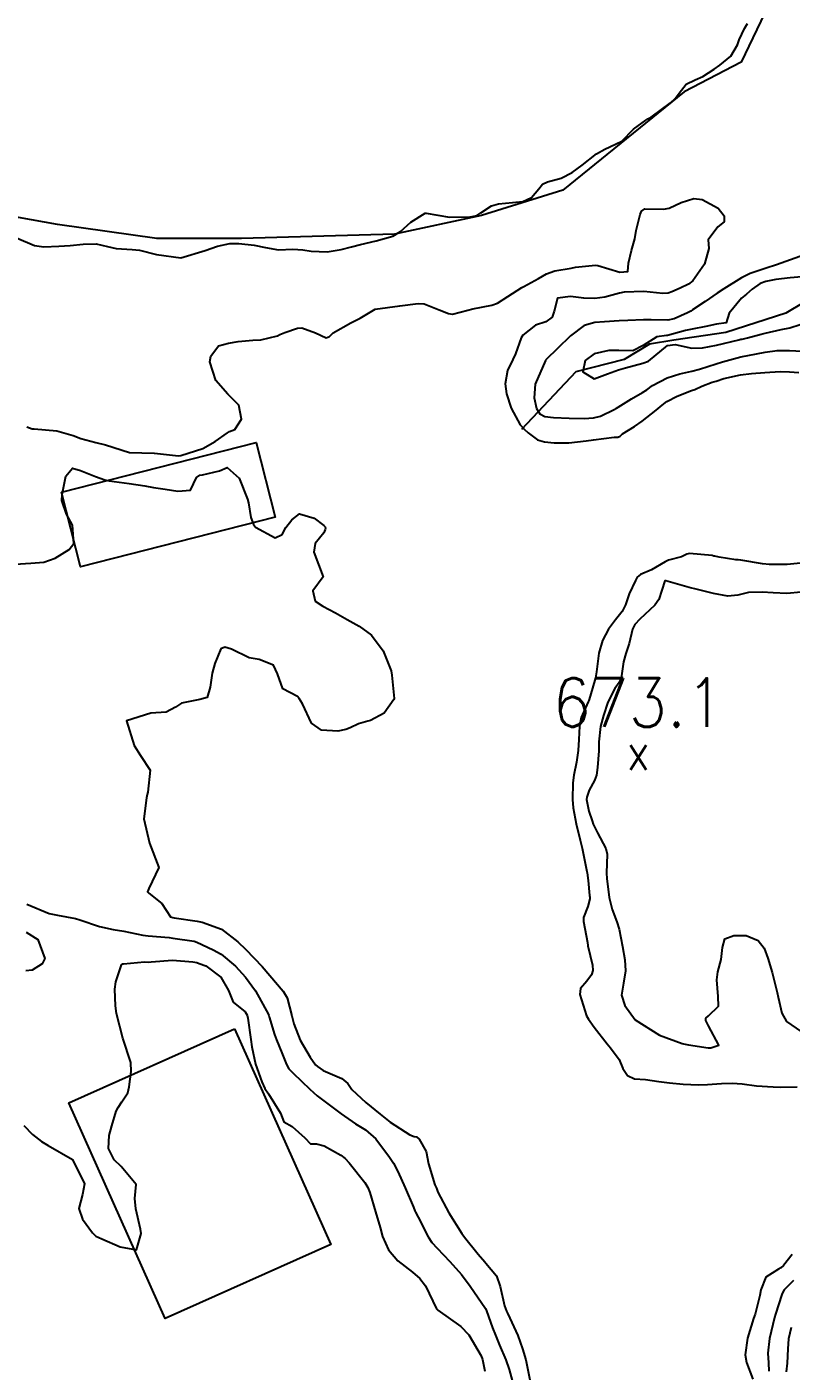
# Model space of a CAD drawing. Header units: metres. Extents: x 292545 to 299085, y 7450245 to 7463078.
# Drawn here: x 296442.8 to 296505.5, y 7454844.9 to 7454955.1 of the extents above; entities that cross this region are included whole.
import ezdxf
from ezdxf.enums import TextEntityAlignment as Align

# ---------------------------------------------------------------- set-up
doc = ezdxf.new("R2010")
doc.units = ezdxf.units.M
for name, color, linetype in [('Curvas de Nivel 1m', 11, 'Continuous'), ('Curvas de Nivel 5m', 15, 'Continuous'), ('Edificações', 30, 'Continuous'), ('Hidrografia', 140, 'Continuous'), ('Pontos Cotados', 45, 'Continuous')]:
    doc.layers.add(name, color=color, linetype=linetype)
doc.styles.add('Style-STANDARD', font='STANDARD.shx')

# ---------------------------------------------------------------- blocks, each defined once
blk = doc.blocks.new('ELVTXT_36')
at = {"layer": 'Pontos Cotados', "linetype": 'Continuous', "style": 'Style-STANDARD'}
for s, height, p in [('673.1', 4, (0, 4)), ('x', 3, (0, 0))]:
    blk.add_text(s, height=height, dxfattribs=at).set_placement(p, align=Align.MIDDLE_CENTER)

msp = doc.modelspace()

# ---------------------------------------------------------------- linework, layer by layer
at = {"layer": 'Curvas de Nivel 1m', "flags": 128}
for points, elevation in [([(296441.96, 7454937.79), (296443.44, 7454937.16), (296444.21, 7454937.05), (296445.44, 7454937.11), (296446.36, 7454937.18), (296447.44, 7454937.28), (296448.51, 7454937.3), (296449.44, 7454937.08), (296450.14, 7454936.91), (296451.44, 7454936.85), (296452.04, 7454936.79), (296453.44, 7454936.44), (296455.43, 7454936.15), (296457.44, 7454936.76), (296458.44, 7454937.11), (296459.45, 7454937.34), (296460.19, 7454937.34), (296461.44, 7454937.2), (296462.38, 7454937), (296463.44, 7454936.82), (296464.62, 7454936.86), (296465.44, 7454936.82), (296466.13, 7454936.71), (296467.44, 7454936.65), (296468.59, 7454936.84), (296469.44, 7454937.07), (296470.16, 7454937.26), (296471.45, 7454937.55), (296472.83, 7454937.94), (296473.46, 7454938.31), (296474.3, 7454939.08), (296475.47, 7454939.83), (296475.55, 7454939.83), (296477.47, 7454939.5), (296479.12, 7454939.52), (296479.47, 7454939.56), (296479.7, 7454939.63), (296480.03, 7454939.85), (296480.91, 7454940.41), (296481.48, 7454940.57), (296482.63, 7454940.68), (296483.49, 7454940.78), (296484.2, 7454941.1), (296484.78, 7454941.8), (296485.1, 7454942.2), (296485.51, 7454942.39), (296486.61, 7454942.69), (296487.52, 7454943.14), (296488.34, 7454943.76), (296489.53, 7454944.67), (296490.21, 7454945.06), (296491.54, 7454945.68), (296491.57, 7454945.69), (296491.59, 7454945.72), (296492.56, 7454946.71), (296493.57, 7454947.45), (296493.73, 7454947.54), (296494, 7454947.69), (296495.58, 7454948.86), (296496, 7454949.25), (296496.3, 7454949.66), (296496.86, 7454950.4), (296497.61, 7454950.76), (296498.23, 7454951.03), (296499.16, 7454951.63), (296499.63, 7454951.94), (296500.54, 7454952.7), (296501.08, 7454953.61), (296501.22, 7454954.04), (296501.66, 7454954.95), (296501.89, 7454955.37)], 674), ([(296506.57, 7454936.4), (296505.43, 7454935.99), (296504.27, 7454935.57), (296503.42, 7454935.32), (296502.13, 7454934.88), (296501.41, 7454934.53), (296499.96, 7454933.62), (296499.4, 7454933.25), (296498.44, 7454932.59), (296497.39, 7454931.89), (296497.24, 7454931.79), (296496.99, 7454931.65), (296495.88, 7454931.16), (296495.37, 7454931.06), (296494, 7454931.07), (296493.37, 7454931.07), (296492.08, 7454931.01), (296491.37, 7454930.98), (296490.18, 7454930.92), (296489.37, 7454930.85), (296488.51, 7454930.61), (296487.38, 7454929.77), (296487.35, 7454929.74), (296486.36, 7454928.76), (296485.37, 7454927.79), (296485.35, 7454927.77), (296485.33, 7454927.75), (296484.5, 7454925.8), (296484.41, 7454924.69), (296484.6, 7454923.8), (296484.86, 7454923.38), (296485.28, 7454923.16), (296485.99, 7454923.07), (296487.28, 7454923.01), (296488.52, 7454923), (296489.28, 7454923.04), (296489.84, 7454923.17), (296490.98, 7454923.72), (296491.16, 7454923.84), (296491.29, 7454923.92), (296492.4, 7454924.6), (296493.3, 7454925.12), (296493.65, 7454925.35), (296494.12, 7454925.69), (296495.32, 7454926.31), (296496.34, 7454926.64), (296497.33, 7454926.86), (296497.95, 7454927.02), (296499.33, 7454927.46), (296499.84, 7454927.62), (296501.34, 7454928.04), (296502.63, 7454928.3), (296503.34, 7454928.42), (296504.33, 7454928.55), (296505.34, 7454928.56), (296506.37, 7454928.51)], 674), ([(296506.34, 7454934.61), (296505.41, 7454934.52), (296504.23, 7454934.38), (296503.41, 7454934.21), (296502.95, 7454934.04), (296502.27, 7454933.59), (296501.83, 7454933.17), (296501.4, 7454932.85), (296500.4, 7454931.61), (296500.15, 7454930.84), (296499.37, 7454930.72), (296498.47, 7454930.54), (296497.36, 7454930.32), (296496.81, 7454930.21), (296495.35, 7454929.8), (296495.25, 7454929.78), (296494.46, 7454929.68), (296493.35, 7454928.96), (296492.51, 7454928.54), (296491.34, 7454928.56), (296490.52, 7454928.55), (296489.34, 7454928.3), (296488.6, 7454927.75), (296488.39, 7454926.82), (296489.32, 7454926.25), (296490.41, 7454926.65), (296491.33, 7454926.98), (296491.89, 7454927.15), (296493.33, 7454927.53), (296493.79, 7454927.69), (296495.35, 7454928.97), (296495.97, 7454929.04), (296497.34, 7454928.75), (296498.2, 7454928.78), (296499.35, 7454929.01), (296501.19, 7454929.44), (296501.35, 7454929.48), (296501.45, 7454929.5), (296501.89, 7454929.59), (296503.03, 7454929.91), (296503.36, 7454929.99), (296504.65, 7454930.27), (296505.37, 7454930.42), (296506.23, 7454930.68)], 673), ([(296441.86, 7454911.04), (296443.13, 7454911.12), (296444.2, 7454911.21), (296445.14, 7454911.54), (296446.28, 7454912.25), (296446.66, 7454912.74), (296446.55, 7454914.25), (296446.06, 7454915.14), (296445.68, 7454916.26), (296445.71, 7454916.77), (296446.01, 7454918.26), (296446.56, 7454918.91), (296447.22, 7454918.73), (296448.44, 7454918.23), (296449.21, 7454917.95), (296449.55, 7454917.88), (296451.21, 7454917.66), (296452.48, 7454917.46), (296453.2, 7454917.33), (296454.16, 7454917.2), (296455.2, 7454917.04), (296456.24, 7454917.11), (296456.71, 7454918.14), (296457.01, 7454918.34), (296457.22, 7454918.37), (296458.62, 7454918.71), (296459.23, 7454918.98), (296460.22, 7454918.09), (296460.91, 7454916.37), (296460.98, 7454916.08), (296461.18, 7454914.87), (296461.39, 7454914.29), (296461.55, 7454914.07), (296463.16, 7454913.2), (296463.74, 7454913.47), (296464.06, 7454914.04), (296464.54, 7454914.67), (296465.18, 7454915.16), (296466.38, 7454914.82), (296467.17, 7454914.21), (296467.28, 7454914.11), (296467.31, 7454914.01), (296467.28, 7454913.9), (296467.17, 7454913.62), (296466.44, 7454912.73), (296466.35, 7454912.02), (296467.12, 7454910.01), (296466.27, 7454908.85), (296466.46, 7454908.02), (296467.09, 7454907.59), (296468.13, 7454907.05), (296469.08, 7454906.52), (296470.05, 7454905.97), (296471.07, 7454905.22), (296472.02, 7454903.95), (296472.68, 7454902.29), (296472.75, 7454901.94), (296472.92, 7454900.03), (296472.9, 7454899.94), (296472.11, 7454898.83), (296470.98, 7454898.23), (296470.76, 7454898.18), (296470, 7454897.97), (296469.31, 7454897.64), (296468.97, 7454897.49), (296468.32, 7454897.35), (296466.97, 7454897.45), (296466.14, 7454898.02), (296465.42, 7454899.6), (296465.14, 7454900.03), (296465, 7454900.2), (296463.79, 7454900.83), (296463.37, 7454902.05), (296463.03, 7454902.76), (296461.87, 7454903.24), (296461.04, 7454903.36), (296459.59, 7454904.09), (296459.05, 7454904.23), (296458.73, 7454904.1), (296458.23, 7454902.91), (296458.02, 7454902.12), (296457.84, 7454900.95), (296457.59, 7454900.12), (296457, 7454899.96), (296455.49, 7454899.66), (296454.99, 7454899.32), (296454.24, 7454898.91), (296452.99, 7454898.82), (296450.98, 7454898.2), (296451.6, 7454896.19), (296452.13, 7454895.37), (296452.93, 7454894.17), (296452.72, 7454892.36), (296452.69, 7454892.17), (296452.63, 7454891.9), (296452.4, 7454890.18), (296452.86, 7454888.18), (296453.63, 7454886.17), (296452.82, 7454884.46), (296452.7, 7454884.18), (296452.75, 7454884.12), (296452.81, 7454884.08), (296453.87, 7454883.23), (296454.59, 7454882.15), (296454.79, 7454882.07), (296454.88, 7454882.06), (296456.79, 7454881.79), (296457.2, 7454881.71), (296458.78, 7454881.13), (296460.12, 7454880.09), (296460.76, 7454879.47), (296462.1, 7454878.07), (296462.73, 7454877.33), (296463.84, 7454876.04), (296464.16, 7454875.49), (296464.53, 7454874.03), (296464.56, 7454873.9), (296464.69, 7454873.37), (296465.21, 7454872.02), (296466.04, 7454870.63), (296466.49, 7454870.01), (296466.64, 7454869.86), (296467.11, 7454869.53), (296468.63, 7454868.88), (296469.12, 7454868.47), (296469.47, 7454867.98), (296470.61, 7454866.92), (296471.79, 7454865.95), (296472.59, 7454865.31), (296474.22, 7454864.28), (296474.58, 7454864.14), (296474.76, 7454864.1), (296474.99, 7454863.91), (296475.56, 7454862.9), (296475.74, 7454861.9), (296476.26, 7454860.17), (296476.39, 7454859.89), (296476.43, 7454859.8), (296476.52, 7454859.58), (296477.41, 7454857.88), (296478.48, 7454856.18), (296478.7, 7454855.87), (296479.83, 7454854.49), (296480.36, 7454853.85), (296480.45, 7454853.75), (296481.33, 7454852.72), (296481.62, 7454851.83), (296481.97, 7454850.26), (296482.15, 7454849.82), (296482.22, 7454849.64), (296482.4, 7454849.25), (296483.06, 7454847.81), (296483.46, 7454846.72), (296483.72, 7454845.81), (296484.09, 7454844.05)], 676), ([(296506.31, 7454908.74), (296505.11, 7454908.64), (296503.99, 7454908.69), (296503.11, 7454908.75), (296501.98, 7454908.72), (296501.11, 7454908.51), (296500.29, 7454908.42), (296499.11, 7454908.65), (296497.79, 7454908.96), (296497.12, 7454909.13), (296495.21, 7454909.67), (296495.12, 7454909.68), (296494.62, 7454908.16), (296494.3, 7454907.68), (296493.08, 7454906.55), (296492.67, 7454906.11), (296492.48, 7454905.71), (296492.21, 7454904.55), (296491.93, 7454903.71), (296491.72, 7454903.03), (296491.53, 7454901.71), (296491.39, 7454901.35), (296491.01, 7454900.85), (296490.45, 7454899.73), (296490.08, 7454898.64), (296489.84, 7454897.74), (296489.71, 7454896.49), (296489.7, 7454895.74), (296489.59, 7454894.39), (296489.53, 7454893.74), (296489.36, 7454893.31), (296488.91, 7454892.51), (296488.72, 7454891.94), (296488.71, 7454891.75), (296488.89, 7454890.8), (296489.15, 7454890.01), (296489.25, 7454889.74), (296489.6, 7454889.01), (296490.29, 7454887.73), (296490.39, 7454887.27), (296490.35, 7454885.73), (296490.37, 7454885.27), (296490.57, 7454883.72), (296490.8, 7454882.73), (296491.19, 7454881.72), (296491.37, 7454881.12), (296491.66, 7454879.71), (296491.84, 7454878.62), (296491.89, 7454877.71), (296491.73, 7454876.71), (296491.58, 7454875.72), (296491.85, 7454874.86), (296492.69, 7454873.7), (296494.67, 7454872.45), (296496.55, 7454871.76), (296496.66, 7454871.73), (296497.06, 7454871.65), (296498.66, 7454871.39), (296498.89, 7454871.4), (296499.56, 7454871.62), (296498.69, 7454873.2), (296498.47, 7454873.63), (296498.49, 7454873.84), (296498.7, 7454874.02), (296499.51, 7454874.82), (296499.48, 7454875.62), (296499.38, 7454876.97), (296499.47, 7454877.62), (296499.73, 7454878.64), (296499.84, 7454879.62), (296500.04, 7454880.34), (296500.77, 7454880.61), (296501.78, 7454880.6), (296502.77, 7454880.21), (296503.27, 7454879.57), (296503.57, 7454878.75), (296503.92, 7454877.57), (296504.34, 7454875.94), (296504.41, 7454875.56), (296504.7, 7454874.23), (296505.09, 7454873.56), (296506.68, 7454872.46)], 674), ([(296442.8, 7454883.18), (296444.65, 7454882.42), (296444.79, 7454882.37), (296445.32, 7454882.26), (296446.79, 7454881.99), (296447.15, 7454881.88), (296448.78, 7454881.35), (296449.88, 7454881.11), (296450.77, 7454880.95), (296452.31, 7454880.64), (296452.77, 7454880.59), (296454.48, 7454880.44), (296454.77, 7454880.4), (296456.53, 7454880.13), (296456.76, 7454880.05), (296458.09, 7454879.44), (296458.75, 7454879.07), (296459.92, 7454878.09), (296460.73, 7454877.2), (296461.56, 7454876.07), (296462.62, 7454874.13), (296462.66, 7454874.06), (296462.69, 7454873.94), (296463.12, 7454872.5), (296463.28, 7454872.05), (296463.73, 7454870.98), (296464.09, 7454870.04), (296464.28, 7454869.68), (296464.64, 7454869.33), (296466.02, 7454868.02), (296466.61, 7454867.46), (296468.59, 7454865.99), (296469.77, 7454865.16), (296470.58, 7454864.67), (296471.42, 7454863.95), (296472.56, 7454862.44), (296472.87, 7454861.94), (296473.23, 7454861.25), (296473.84, 7454859.93), (296474.51, 7454858.35), (296474.63, 7454858.04), (296474.68, 7454857.92), (296474.89, 7454857.52), (296475.72, 7454855.9), (296476.03, 7454855.45), (296476.46, 7454854.98), (296477.5, 7454853.88), (296478.44, 7454852.81), (296479.15, 7454851.86), (296480.41, 7454850.02), (296480.49, 7454849.85), (296481, 7454848.45), (296481.23, 7454847.84), (296481.57, 7454847.03), (296482.09, 7454845.82), (296482.35, 7454845.03), (296482.68, 7454843.82)], 677), ([(296442.77, 7454880.87), (296443.72, 7454880.28), (296444.29, 7454878.73), (296444.06, 7454878.28), (296443.26, 7454877.76), (296442.73, 7454877.71)], 678), ([(296442.58, 7454865.02), (296443.29, 7454864.29), (296444.02, 7454863.73), (296444.56, 7454863.38), (296446.55, 7454862.25), (296447.53, 7454860.24), (296447.39, 7454859.37), (296447.07, 7454858.24), (296447.37, 7454857.36), (296448.19, 7454856.23), (296448.48, 7454855.97), (296448.95, 7454855.75), (296450.47, 7454855.09), (296451.8, 7454854.85), (296452.19, 7454856.18), (296452.14, 7454856.53), (296451.76, 7454858.19), (296451.66, 7454859.04), (296451.77, 7454860.19), (296450.54, 7454861.67), (296449.97, 7454862.21), (296449.5, 7454863.15), (296449.57, 7454864.21), (296449.78, 7454865.01), (296450.15, 7454866.2), (296450.3, 7454866.51), (296450.61, 7454866.96), (296451.1, 7454867.71), (296451.2, 7454868.19), (296451.37, 7454869.45), (296451.35, 7454870.19), (296450.67, 7454872.2), (296450.17, 7454874.21), (296450.07, 7454874.84), (296450.03, 7454876.21), (296450.11, 7454876.82), (296450.57, 7454878.2), (296450.67, 7454878.28), (296450.74, 7454878.29), (296452.47, 7454878.46), (296452.75, 7454878.43), (296453.01, 7454878.44), (296454.75, 7454878.59), (296456.43, 7454878.45), (296456.75, 7454878.38), (296456.94, 7454878.32), (296457.49, 7454878.12), (296458.73, 7454877.2), (296459.34, 7454876.1), (296459.74, 7454875.13), (296460.7, 7454874.36), (296460.88, 7454874.08), (296460.94, 7454873.83), (296461.17, 7454872.08), (296461.26, 7454871.48), (296461.56, 7454870.07), (296462.08, 7454868.61), (296462.32, 7454868.06), (296462.62, 7454867.64), (296463.62, 7454866.04), (296463.89, 7454865.34), (296464.58, 7454864.94), (296465.6, 7454864.02), (296466.08, 7454863.53), (296466.57, 7454863.52), (296467.2, 7454863.37), (296468.56, 7454862.59), (296468.91, 7454862.34), (296469.25, 7454861.98), (296470.53, 7454860.37), (296470.78, 7454859.96), (296470.94, 7454859.54), (296471.39, 7454857.95), (296471.78, 7454856.66), (296471.98, 7454855.94), (296472.46, 7454854.83), (296473.24, 7454853.93), (296474.44, 7454853.01), (296475.03, 7454852.5), (296475.5, 7454851.9), (296476.4, 7454850), (296476.52, 7454849.89), (296478.39, 7454848.55), (296479.04, 7454847.86), (296480.06, 7454846.16), (296480.18, 7454845.85), (296480.35, 7454844.89)], 678), ([(296505.66, 7454852.33), (296504.91, 7454851.56), (296504.74, 7454851.25), (296504.41, 7454850.26), (296504.25, 7454849.72), (296504.2, 7454849.56), (296504.12, 7454849.28), (296503.69, 7454847.57), (296503.56, 7454846.38), (296503.61, 7454845.57), (296503.66, 7454844.89)], 674), ([(296505.48, 7454848.46), (296505.26, 7454847.55), (296505.2, 7454846.72), (296505.15, 7454845.55), (296505.07, 7454844.83)], 673)]:
    msp.add_lwpolyline(points, dxfattribs=dict(at, elevation=elevation))
at = {"layer": 'Curvas de Nivel 5m', "elevation": 675, "flags": 128}
for points in [[(296442.81, 7454922.29), (296443.26, 7454922.15), (296443.42, 7454922.13), (296445.26, 7454921.98), (296446.6, 7454921.59), (296447.25, 7454921.34), (296448.46, 7454921.02), (296449.25, 7454920.83), (296451.24, 7454920.2), (296453.24, 7454920.14), (296453.27, 7454920.15), (296455.24, 7454919.93), (296455.43, 7454919.95), (296456.05, 7454920.14), (296457.25, 7454920.53), (296458.26, 7454921.1), (296459.26, 7454921.82), (296459.44, 7454921.92), (296459.87, 7454922.09), (296460.42, 7454922.94), (296460.19, 7454924.09), (296459.3, 7454924.99), (296458.3, 7454926.11), (296457.82, 7454927.62), (296457.89, 7454928.11), (296458.53, 7454928.93), (296459.35, 7454929.17), (296460.14, 7454929.3), (296461.35, 7454929.42), (296461.99, 7454929.43), (296463.36, 7454929.77), (296463.55, 7454929.86), (296463.96, 7454930.04), (296465, 7454930.4), (296465.37, 7454930.42), (296466.47, 7454930.02), (296467.36, 7454929.59), (296467.64, 7454929.72), (296467.93, 7454930), (296469.37, 7454930.83), (296470.15, 7454931.2), (296471.38, 7454931.96), (296473.39, 7454932.23), (296474.9, 7454932.4), (296475.39, 7454932.39), (296476.62, 7454931.9), (296477.38, 7454931.59), (296477.72, 7454931.54), (296478.98, 7454931.87), (296479.38, 7454931.99), (296480.94, 7454932.29), (296481.39, 7454932.45), (296482.24, 7454932.98), (296483.4, 7454933.73), (296483.55, 7454933.82), (296484.75, 7454934.46), (296485.42, 7454934.84), (296486.11, 7454935.09), (296487.43, 7454935.32), (296487.81, 7454935.38), (296489.43, 7454935.55), (296489.63, 7454935.54), (296491.42, 7454934.99), (296492.09, 7454935.05), (296492.15, 7454935.71), (296492.39, 7454936.77), (296492.65, 7454937.71), (296492.77, 7454938.39), (296493.1, 7454939.7), (296493.21, 7454939.97), (296493.48, 7454940.17), (296495, 7454940.15), (296495.48, 7454940.23), (296496.46, 7454940.69), (296497.49, 7454941.03), (296498.18, 7454940.95), (296499.48, 7454940.24), (296499.99, 7454939.61), (296499.98, 7454939.11), (296499.46, 7454938.7), (296498.68, 7454937.63), (296498.74, 7454936.92), (296498.37, 7454935.64), (296497.41, 7454934.28), (296497.07, 7454933.99), (296496.37, 7454933.66), (296495.69, 7454933.37), (296495.4, 7454933.27), (296494.96, 7454933.24), (296493.4, 7454933.39), (296491.78, 7454933.34), (296491.4, 7454933.26), (296490.2, 7454932.93), (296489.39, 7454932.83), (296488.48, 7454932.84), (296487.4, 7454932.99), (296486.33, 7454932.84), (296486.06, 7454931.78), (296485.87, 7454931.29), (296485.37, 7454930.91), (296484.52, 7454930.64), (296483.48, 7454929.82), (296483.35, 7454929.61), (296482.87, 7454928.29), (296482.67, 7454927.83), (296482.23, 7454926.93), (296482.03, 7454925.83), (296482.13, 7454925.01), (296482.53, 7454923.83), (296483.27, 7454922.48), (296483.58, 7454922.12), (296483.92, 7454921.81), (296484.69, 7454921.23), (296485.26, 7454921.07), (296486.05, 7454920.98), (296487.26, 7454920.99), (296488.67, 7454921.16), (296489.26, 7454921.24), (296490.98, 7454921.45), (296491.26, 7454921.46), (296491.45, 7454921.53), (296491.66, 7454921.72), (296492.63, 7454922.34), (296493.27, 7454922.77), (296494.42, 7454923.68), (296494.89, 7454924.08), (296495.29, 7454924.38), (296496.13, 7454924.83), (296497.31, 7454925.27), (296497.58, 7454925.37), (296498.15, 7454925.64), (296498.99, 7454925.96), (296499.32, 7454926.06), (296499.96, 7454926.26), (296501.32, 7454926.56), (296502.24, 7454926.67), (296503.32, 7454926.77), (296504.59, 7454926.83), (296505.33, 7454926.81), (296506.11, 7454926.76)], [(296506.78, 7454911.17), (296505.14, 7454911.03), (296503.7, 7454911.01), (296503.14, 7454911.08), (296501.35, 7454911.38), (296501.14, 7454911.4), (296500.94, 7454911.41), (296499.58, 7454911.62), (296499.21, 7454911.69), (296499.14, 7454911.71), (296499, 7454911.77), (296497.15, 7454911.93), (296496.93, 7454911.87), (296496.49, 7454911.66), (296495.43, 7454911.37), (296495.14, 7454911.24), (296494.03, 7454910.58), (296493.13, 7454910.21), (296492.84, 7454909.99), (296492.71, 7454909.7), (296492.2, 7454908.62), (296491.9, 7454907.71), (296491.63, 7454907.17), (296491.08, 7454906.48), (296490.51, 7454905.73), (296490, 7454904.79), (296489.7, 7454903.74), (296489.51, 7454902.22), (296489.43, 7454901.74), (296489.01, 7454900.22), (296488.89, 7454899.87), (296488.83, 7454899.75), (296488.26, 7454898.48), (296488.12, 7454897.76), (296488.06, 7454896.66), (296488.01, 7454895.76), (296487.89, 7454894.82), (296487.67, 7454893.76), (296487.57, 7454893.11), (296487.54, 7454891.76), (296487.6, 7454891.06), (296487.85, 7454889.76), (296488.19, 7454888.43), (296488.34, 7454887.76), (296488.73, 7454885.86), (296488.75, 7454885.75), (296488.83, 7454885.11), (296488.94, 7454883.88), (296488.96, 7454883.75), (296488.96, 7454883.6), (296488.8, 7454882.98), (296488.46, 7454882.08), (296488.45, 7454881.75), (296488.77, 7454880.03), (296488.81, 7454879.79), (296488.81, 7454879.75), (296489.18, 7454878.17), (296489.21, 7454877.74), (296489.11, 7454877.37), (296488.73, 7454876.85), (296488.22, 7454876.26), (296488.15, 7454875.76), (296488.7, 7454874.03), (296488.85, 7454873.75), (296489.33, 7454873.1), (296490.4, 7454871.73), (296490.66, 7454871.4), (296491.37, 7454870.43), (296491.69, 7454869.71), (296492.05, 7454869.12), (296492.63, 7454868.86), (296493.53, 7454868.8), (296494.63, 7454868.65), (296495.51, 7454868.54), (296496.63, 7454868.43), (296497.89, 7454868.37), (296498.63, 7454868.4), (296499.78, 7454868.47), (296500.63, 7454868.5), (296501.47, 7454868.44), (296502.63, 7454868.29), (296504.01, 7454868.19), (296504.63, 7454868.18), (296505.97, 7454868.21)], [(296505.55, 7454854.46), (296504.84, 7454853.56), (296504.64, 7454853.37), (296504.45, 7454853.25), (296503.4, 7454852.61), (296503, 7454851.57), (296502.9, 7454851.1), (296502.52, 7454849.58), (296502.4, 7454849.2), (296501.89, 7454847.59), (296501.72, 7454846.24), (296501.83, 7454845.6), (296502.34, 7454844.25)]]:
    msp.add_lwpolyline(points, dxfattribs=at)
at = {"layer": 'Edificações'}
for points in [[(296445.65, 7454916.94), (296461.62, 7454921.02), (296463.18, 7454914.91), (296447.2, 7454910.84)], [(296459.84, 7454872.96), (296467.74, 7454855.28), (296454.16, 7454849.22), (296446.26, 7454866.89)]]:
    msp.add_lwpolyline(points, close=True, dxfattribs=at)
at = {"layer": 'Hidrografia'}
for points in [[(296504.91, 7454959.58), (296501.39, 7454952.19), (296496.7, 7454949.76), (296486.76, 7454941.7), (296480.08, 7454939.62), (296472.95, 7454938.09), (296460.41, 7454937.73), (296453.46, 7454937.73), (296445.34, 7454938.9), (296439.66, 7454939.89)], [(296531.48, 7454952.59), (296528.99, 7454947.56), (296528.62, 7454946.17), (296527.53, 7454943.26), (296527.02, 7454941.82), (296526.06, 7454940), (296524.23, 7454939.26), (296522.49, 7454939.45), (296518.51, 7454939.26), (296514.15, 7454938.1), (296511.68, 7454936.6), (296509.16, 7454934.08), (296505.04, 7454931.61), (296500.13, 7454930.05), (296495.87, 7454929.41), (296493.86, 7454929.09), (296491.8, 7454927.81), (296487.82, 7454926.8), (296483.38, 7454922.09)]]:
    msp.add_lwpolyline(points, dxfattribs=at)

# ---------------------------------------------------------------- block references
at = {"layer": 'Pontos Cotados', "linetype": 'Continuous'}
msp.add_blockref('ELVTXT_36', (296492.95, 7454895.7, 673.07), dxfattribs=at)

doc.saveas('drawing.dxf')
